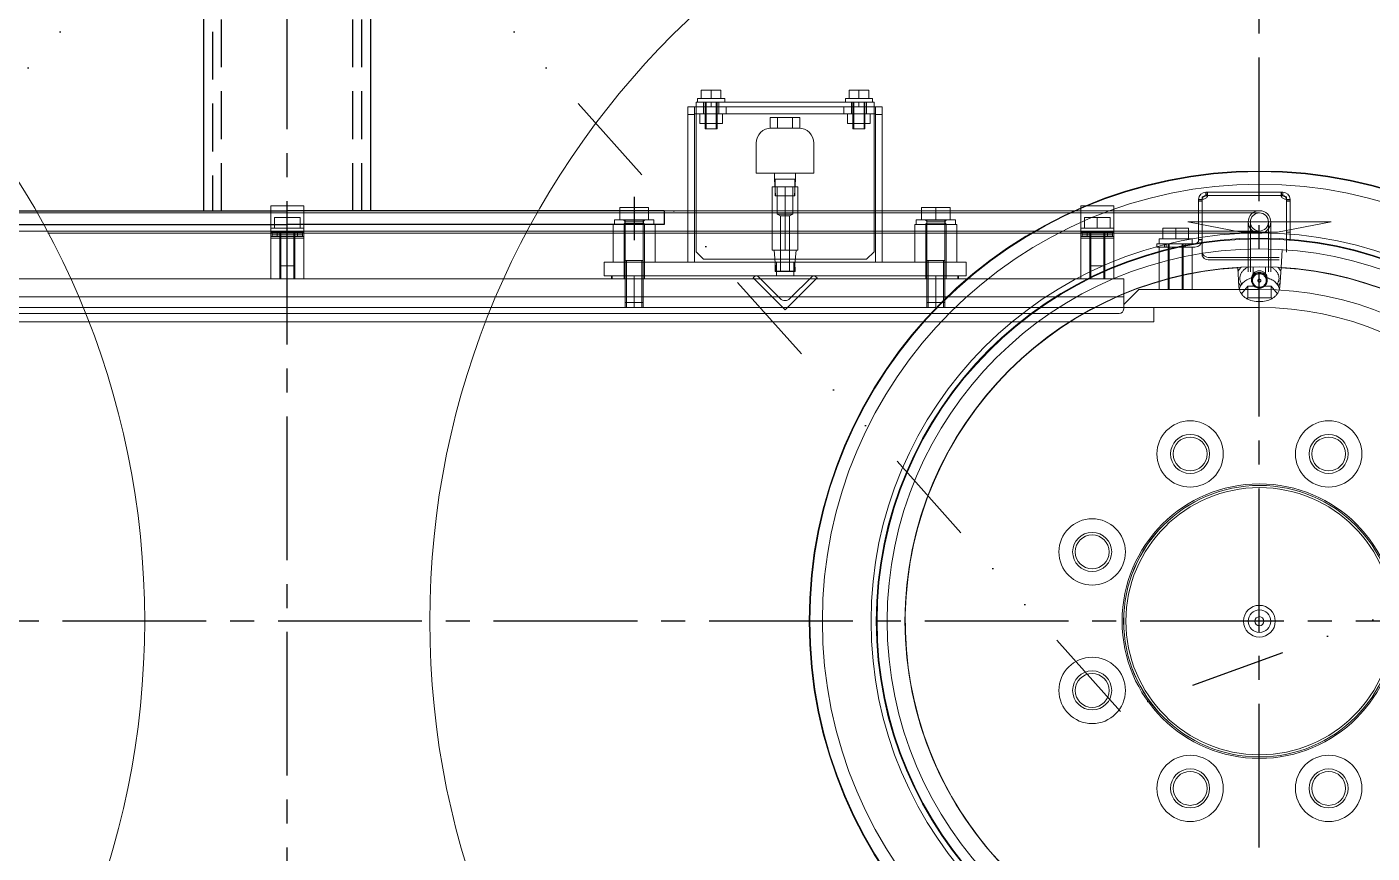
# Model space of a CAD drawing. Header units: millimetres. Extents: x -7970 to 6845, y -11075 to 1978.
# Drawn here: x 2297 to 3189, y -10507 to -9959 of the extents above; entities that cross this region are included whole.
import ezdxf

# ---------------------------------------------------------------- set-up
doc = ezdxf.new("R2010")
doc.units = ezdxf.units.MM
doc.header["$LTSCALE"] = 5
for name, pattern in [('CENTER2', [28.575, 19.05, -3.175, 3.175, -3.175]), ('DASHED2', [9.525, 6.35, -3.175]), ('DIVIDE', [31.75, 12.7, -6.35, 0, -6.35, 0, -6.35])]:
    doc.linetypes.add(name, pattern=pattern)
doc.layers.add('Layer0016', color=7, linetype='Continuous')
doc.layers.add('Layer0021', color=7, linetype='Continuous')

# ---------------------------------------------------------------- blocks, each defined once
blk = doc.blocks.new('DC_GROUP_ＤＸＦ２５_211')
at = {"layer": 'Layer0016', "color": 7, "linetype": 'DIVIDE', "lineweight": 25}
blk.add_line((1917.12, -10412.98), (2416.37, -9853.28), dxfattribs=at)
at = {"layer": 'Layer0016', "color": 4, "linetype": 'Continuous', "lineweight": 25}
for radius, start in [(830, 48.26751), (750, 48.26754)]:
    blk.add_arc((1917.12, -10412.98), radius, start, 160.00003, dxfattribs=at)
blk = doc.blocks.new('DC_GROUP_ＤＸＦ２５_212')
at = {"layer": 'Layer0016', "color": 7, "linetype": 'DIVIDE', "lineweight": 25}
for p, q in [((3022.05, -10412.93), (2522.81, -9853.23)), ((3726.83, -10156.41), (3022.05, -10412.93))]:
    blk.add_line(p, q, dxfattribs=at)
at = {"layer": 'Layer0016', "color": 4, "linetype": 'Continuous', "lineweight": 25}
for radius, end in [(830, 131.73252), (750, 131.73249)]:
    blk.add_arc((3022.05, -10412.93), radius, 20, end, dxfattribs=at)

msp = doc.modelspace()

# ---------------------------------------------------------------- linework, layer by layer
at = {"layer": 'Layer0016', "color": 7, "linetype": 'CENTER2', "lineweight": 25}
for p, q in [((2469.558, -10741.114), (2469.558, -8973.851)), ((3114.033, -11074.526), (3114.033, -9492.473)), ((2699.508, -10071.586), (2699.508, -10100.3)), ((6845.062, -10352.97), (-3333.705, -10352.97))]:
    msp.add_line(p, q, dxfattribs=at)
at = {"layer": 'Layer0016', "color": 3, "linetype": 'Continuous', "lineweight": 25}
for p, q in [((2414.058, -9667.362), (2414.058, -10080.97)), ((2525.058, -10080.97), (2525.058, -9667.362)), ((2219.608, -10080.97), (2469.558, -10080.97)), ((2719.508, -10080.97), (2469.558, -10080.97)), ((2719.508, -10080.97), (2719.508, -10089.97)), ((2219.608, -10089.97), (2469.558, -10089.97)), ((2719.508, -10089.97), (2469.558, -10089.97))]:
    msp.add_line(p, q, dxfattribs=at)
at = {"layer": 'Layer0016', "color": 3, "linetype": 'DASHED2', "lineweight": 25}
for p, q in [((2420.058, -9676.362), (2420.058, -10080.97)), ((2426.058, -10080.97), (2426.058, -9676.362)), ((2513.058, -10080.97), (2513.058, -9676.362)), ((2519.058, -10080.97), (2519.058, -9676.362))]:
    msp.add_line(p, q, dxfattribs=at)
at = {"layer": 'Layer0021', "color": 7, "linetype": 'Continuous', "lineweight": 18}
for p, q in [((2744.108, -10000.97), (2757.108, -10000.97)), ((2744.108, -10006.47), (2744.108, -10000.97)), ((2750.608, -10006.47), (2750.608, -10000.97)), ((2757.108, -10006.47), (2757.108, -10000.97)), ((2842.108, -10000.97), (2855.108, -10000.97)), ((2842.108, -10006.47), (2842.108, -10000.97)), ((2848.608, -10006.47), (2848.608, -10000.97)), ((2855.108, -10006.47), (2855.108, -10000.97)), ((2735.108, -10011.97), (2864.108, -10011.97)), ((2735.108, -10114.97), (2735.108, -10011.97)), ((2739.608, -10114.97), (2739.608, -10011.97)), ((2858.608, -10008.77), (2740.608, -10008.77)), ((2740.608, -10107.97), (2740.608, -10008.77)), ((2741.608, -10006.47), (2759.608, -10006.47)), ((2741.608, -10008.77), (2741.608, -10006.47)), ((2745.608, -10016.47), (2745.608, -10008.77)), ((2746.608, -10008.77), (2746.608, -10026.47)), ((2747.233, -10026.47), (2747.233, -10008.77)), ((2750.608, -10011.97), (2750.608, -10008.77)), ((2753.983, -10026.47), (2753.983, -10008.77)), ((2754.608, -10008.77), (2754.608, -10026.47)), ((2755.608, -10016.47), (2755.608, -10008.77)), ((2759.608, -10008.77), (2759.608, -10006.47)), ((2760.608, -10011.97), (2760.608, -10016.47)), ((2838.608, -10011.97), (2838.608, -10016.47)), ((2839.608, -10006.47), (2857.608, -10006.47)), ((2839.608, -10008.77), (2839.608, -10006.47)), ((2843.608, -10016.47), (2843.608, -10008.77)), ((2844.608, -10008.77), (2844.608, -10026.47)), ((2845.233, -10026.47), (2845.233, -10008.77)), ((2848.608, -10011.97), (2848.608, -10008.77)), ((2851.983, -10026.47), (2851.983, -10008.77)), ((2852.608, -10008.77), (2852.608, -10026.47)), ((2853.608, -10016.47), (2853.608, -10008.77)), ((2857.608, -10008.77), (2857.608, -10006.47)), ((2858.608, -10107.97), (2858.608, -10008.77)), ((2859.608, -10114.97), (2859.608, -10011.97)), ((2864.108, -10114.97), (2864.108, -10011.97)), ((2739.608, -10016.97), (2735.108, -10016.97)), ((2739.608, -10016.47), (2859.608, -10016.47)), ((2743.103, -10022.97), (2743.103, -10016.47)), ((2743.103, -10022.97), (2758.114, -10022.97)), ((2746.855, -10022.97), (2746.855, -10016.47)), ((2754.361, -10022.97), (2754.361, -10016.47)), ((2758.114, -10022.97), (2758.114, -10016.47)), ((2809.423, -10018.99), (2789.793, -10018.99)), ((2789.793, -10018.99), (2789.793, -10025.99)), ((2794.701, -10018.99), (2794.701, -10025.99)), ((2804.516, -10018.99), (2804.516, -10025.99)), ((2809.423, -10018.99), (2809.423, -10025.99)), ((2841.103, -10022.97), (2841.103, -10016.47)), ((2841.103, -10022.97), (2856.114, -10022.97)), ((2844.855, -10022.97), (2844.855, -10016.47)), ((2852.361, -10022.97), (2852.361, -10016.47)), ((2856.114, -10022.97), (2856.114, -10016.47)), ((2859.608, -10016.97), (2864.108, -10016.97)), ((2754.608, -10026.47), (2746.608, -10026.47)), ((2809.423, -10025.99), (2789.793, -10025.99)), ((2852.608, -10026.47), (2844.608, -10026.47)), ((2780.508, -10055.99), (2780.508, -10035.99)), ((2818.708, -10055.99), (2818.708, -10035.99)), ((2818.708, -10055.99), (2780.508, -10055.99)), ((2792.608, -10059.99), (2792.608, -10055.99)), ((2806.608, -10059.99), (2806.608, -10055.99)), ((2791.108, -10064.98), (2808.108, -10064.98)), ((2791.108, -10106.98), (2791.108, -10064.98)), ((2806.608, -10059.99), (2792.608, -10059.99)), ((2793.288, -10070.99), (2792.608, -10059.99)), ((2793.03, -10059.99), (2793.03, -10070.99)), ((2794.477, -10082.98), (2794.477, -10064.98)), ((2799.608, -10106.98), (2799.608, -10064.98)), ((2804.739, -10082.98), (2804.739, -10064.98)), ((2805.928, -10070.99), (2806.608, -10059.99)), ((2806.187, -10059.99), (2806.187, -10070.99)), ((2808.108, -10106.98), (2808.108, -10064.98)), ((3129.608, -10068.47), (3078.608, -10068.47)), ((3078.608, -10068.47), (3078.608, -10070.77)), ((3079.476, -10068.47), (3079.476, -10071.502)), ((3128.74, -10068.47), (3128.74, -10071.502)), ((3129.608, -10068.47), (3129.608, -10070.77)), ((2806.187, -10070.99), (2793.03, -10070.99)), ((3073.808, -10073.27), (3076.108, -10073.27)), ((3073.808, -10100.17), (3073.808, -10073.27)), ((3073.808, -10073.588), (3076.108, -10073.588)), ((3076.108, -10074.403), (3073.808, -10074.403)), ((3076.233, -10071.669), (3076.108, -10073.27)), ((3076.108, -10108.308), (3076.108, -10073.27)), ((3076.233, -10073.296), (3076.108, -10074.896)), ((3076.233, -10071.669), (3076.233, -10073.296)), ((3129.608, -10070.77), (3078.608, -10070.77)), ((3079.742, -10070.96), (3079.742, -10068.835)), ((3128.474, -10068.835), (3128.474, -10070.96)), ((3131.984, -10071.669), (3132.108, -10073.27)), ((3131.984, -10071.669), (3131.984, -10073.296)), ((3131.984, -10073.296), (3132.108, -10074.896)), ((3134.408, -10073.27), (3132.108, -10073.27)), ((3132.108, -10108.308), (3132.108, -10073.27)), ((3134.408, -10073.588), (3132.108, -10073.588)), ((3132.108, -10074.403), (3134.408, -10074.403)), ((3134.408, -10073.27), (3134.408, -10099.97)), ((3114.108, -10082.27), (2278.08, -10082.27)), ((2458.608, -10080.77), (2301.766, -10080.77)), ((2480.608, -10077.57), (2458.608, -10077.57)), ((2458.608, -10095.57), (2458.608, -10077.57)), ((2461.108, -10085.37), (2478.108, -10085.37)), ((2461.108, -10092.37), (2461.108, -10085.37)), ((2469.608, -10092.37), (2469.608, -10085.37)), ((2478.108, -10092.37), (2478.108, -10085.37)), ((2480.608, -10095.57), (2480.608, -10077.57)), ((2637.4, -10080.77), (2480.608, -10080.77)), ((3114.108, -10080.77), (2637.4, -10080.77)), ((2690.108, -10078.77), (2709.108, -10078.77)), ((2690.108, -10086.77), (2690.108, -10078.77)), ((2699.608, -10086.77), (2699.608, -10078.77)), ((2709.108, -10086.77), (2709.108, -10078.77)), ((2804.739, -10082.98), (2794.477, -10082.98)), ((2796.608, -10084.21), (2794.477, -10082.98)), ((2802.608, -10084.21), (2796.608, -10084.21)), ((2796.608, -10120.98), (2796.608, -10084.21)), ((2802.608, -10084.21), (2804.739, -10082.98)), ((2802.608, -10120.98), (2802.608, -10084.21)), ((2890.108, -10078.77), (2909.108, -10078.77)), ((2890.108, -10086.77), (2890.108, -10078.77)), ((2899.608, -10086.77), (2899.608, -10078.77)), ((2909.108, -10086.77), (2909.108, -10078.77)), ((3017.608, -10077.57), (2995.608, -10077.57)), ((2995.608, -10125.97), (2995.608, -10077.57)), ((2998.108, -10085.37), (3015.108, -10085.37)), ((2998.108, -10092.37), (2998.108, -10085.37)), ((3006.608, -10092.37), (3006.608, -10085.37)), ((3015.108, -10092.37), (3015.108, -10085.37)), ((3017.608, -10125.97), (3017.608, -10077.57)), ((3114.108, -10094.27), (2278.08, -10094.27)), ((2458.608, -10092.37), (2480.608, -10092.37)), ((2480.608, -10094.765), (2458.608, -10094.765)), ((2459.608, -10094.765), (2459.608, -10095.57)), ((2479.608, -10094.765), (2479.608, -10095.57)), ((2713.608, -10089.97), (2685.608, -10089.97)), ((2685.608, -10089.97), (2685.608, -10114.97)), ((2686.608, -10086.77), (2712.608, -10086.77)), ((2686.608, -10089.97), (2686.608, -10086.77)), ((2692.608, -10086.77), (2693.508, -10087.67)), ((2692.608, -10089.97), (2693.508, -10089.07)), ((2692.858, -10125.97), (2692.858, -10089.97)), ((2705.708, -10087.67), (2693.508, -10087.67)), ((2693.508, -10087.67), (2693.508, -10089.07)), ((2705.708, -10089.07), (2693.508, -10089.07)), ((2693.608, -10086.77), (2693.608, -10144.97)), ((2705.608, -10086.77), (2705.608, -10144.97)), ((2706.608, -10086.77), (2705.708, -10087.67)), ((2705.708, -10087.67), (2705.708, -10089.07)), ((2706.608, -10089.97), (2705.708, -10089.07)), ((2706.358, -10125.97), (2706.358, -10089.97)), ((2712.608, -10089.97), (2712.608, -10086.77)), ((2713.608, -10089.97), (2713.608, -10114.97)), ((2913.608, -10089.97), (2885.608, -10089.97)), ((2885.608, -10089.97), (2885.608, -10114.97)), ((2886.608, -10086.77), (2912.608, -10086.77)), ((2886.608, -10089.97), (2886.608, -10086.77)), ((2892.608, -10086.77), (2893.508, -10087.67)), ((2892.608, -10089.97), (2893.508, -10089.07)), ((2892.858, -10125.97), (2892.858, -10089.97)), ((2905.708, -10087.67), (2893.508, -10087.67)), ((2893.508, -10087.67), (2893.508, -10089.07)), ((2905.708, -10089.07), (2893.508, -10089.07)), ((2893.608, -10086.77), (2893.608, -10144.97)), ((2905.608, -10086.77), (2905.608, -10144.97)), ((2906.608, -10086.77), (2905.708, -10087.67)), ((2905.708, -10087.67), (2905.708, -10089.07)), ((2906.608, -10089.97), (2905.708, -10089.07)), ((2906.358, -10125.97), (2906.358, -10089.97)), ((2912.608, -10089.97), (2912.608, -10086.77)), ((2913.608, -10089.97), (2913.608, -10114.97)), ((2995.608, -10092.37), (3017.608, -10092.37)), ((3017.608, -10094.765), (2995.608, -10094.765)), ((2996.608, -10094.765), (2996.608, -10096.765)), ((3016.608, -10094.765), (3016.608, -10096.765)), ((3050.108, -10092.47), (3067.108, -10092.47)), ((3050.108, -10099.47), (3050.108, -10092.47)), ((3058.608, -10099.47), (3058.608, -10092.47)), ((3102.083, -10094.97), (3066.583, -10088.27)), ((3161.583, -10088.27), (3066.584, -10088.27)), ((3067.108, -10099.47), (3067.108, -10092.47)), ((3126.083, -10094.97), (3102.083, -10094.97)), ((3106.608, -10121.329), (3106.608, -10088.27)), ((3108.083, -10094.97), (3108.083, -10102.97)), ((3108.108, -10121.329), (3108.108, -10088.27)), ((3120.083, -10094.97), (3120.083, -10102.97)), ((3120.108, -10121.329), (3120.108, -10088.27)), ((3121.608, -10121.329), (3121.608, -10088.27)), ((3126.083, -10094.97), (3161.583, -10088.27)), ((3132.108, -10094.97), (3134.408, -10094.97)), ((2459.608, -10095.77), (2310.888, -10095.77)), ((2458.608, -10095.77), (2458.608, -10095.57)), ((2458.608, -10095.57), (2459.602, -10095.57)), ((2458.608, -10125.97), (2458.608, -10095.77)), ((2458.608, -10097.97), (2459.602, -10097.97)), ((2480.608, -10098.97), (2458.608, -10098.97)), ((2459.602, -10095.57), (2459.608, -10095.57)), ((2459.602, -10097.97), (2459.608, -10097.97)), ((2479.608, -10095.57), (2459.608, -10095.57)), ((2459.608, -10096.765), (2459.608, -10095.57)), ((2459.608, -10095.77), (2479.608, -10095.77)), ((2479.608, -10096.765), (2459.608, -10096.765)), ((2479.608, -10096.775), (2459.608, -10096.775)), ((2459.608, -10097.97), (2459.608, -10096.775)), ((2479.608, -10097.97), (2459.608, -10097.97)), ((2462.858, -10095.57), (2462.858, -10096.765)), ((2462.858, -10096.775), (2462.858, -10097.97)), ((2464.608, -10095.57), (2464.608, -10125.97)), ((2465.358, -10125.97), (2465.358, -10095.57)), ((2473.858, -10125.97), (2473.858, -10095.57)), ((2474.608, -10095.57), (2474.608, -10125.97)), ((2476.358, -10095.57), (2476.358, -10096.765)), ((2476.358, -10096.775), (2476.358, -10097.97)), ((2479.608, -10095.57), (2479.614, -10095.57)), ((2479.608, -10096.765), (2479.608, -10095.57)), ((2628.279, -10095.77), (2479.608, -10095.77)), ((2479.608, -10097.97), (2479.608, -10096.775)), ((2479.608, -10097.97), (2479.614, -10097.97)), ((2479.614, -10095.57), (2480.608, -10095.57)), ((2479.614, -10097.97), (2480.608, -10097.97)), ((2480.608, -10095.77), (2480.608, -10095.57)), ((2480.608, -10125.97), (2480.608, -10095.77)), ((3114.108, -10095.77), (2628.279, -10095.77)), ((2995.608, -10095.57), (3017.608, -10095.57)), ((2995.608, -10097.97), (3017.608, -10097.97)), ((3017.608, -10098.97), (2995.608, -10098.97)), ((3016.608, -10096.765), (2996.608, -10096.765)), ((3016.608, -10096.775), (2996.608, -10096.775)), ((2996.608, -10097.97), (2996.608, -10096.775)), ((2999.858, -10095.57), (2999.858, -10096.765)), ((2999.858, -10096.775), (2999.858, -10097.97)), ((3001.608, -10095.57), (3001.608, -10125.97)), ((3002.358, -10125.97), (3002.358, -10095.57)), ((3010.858, -10125.97), (3010.858, -10095.57)), ((3011.608, -10095.57), (3011.608, -10125.97)), ((3013.358, -10095.57), (3013.358, -10096.765)), ((3013.358, -10096.775), (3013.358, -10097.97)), ((3016.608, -10097.97), (3016.608, -10096.775)), ((3046.108, -10102.67), (3071.308, -10102.67)), ((3046.108, -10102.67), (3046.108, -10104.97)), ((3047.608, -10099.47), (3069.608, -10099.47)), ((3047.608, -10102.67), (3047.608, -10099.47)), ((3051.108, -10102.67), (3051.108, -10104.97)), ((3052.358, -10102.67), (3052.358, -10104.97)), ((3053.608, -10102.67), (3053.608, -10132.97)), ((3054.358, -10132.97), (3054.358, -10102.67)), ((3062.858, -10132.97), (3062.858, -10102.67)), ((3063.608, -10102.67), (3063.608, -10132.97)), ((3064.858, -10102.67), (3064.858, -10104.97)), ((3069.608, -10102.67), (3069.608, -10099.47)), ((3073.808, -10099.97), (3076.108, -10099.97)), ((3073.808, -10100.17), (3076.108, -10100.17)), ((3134.408, -10099.97), (3132.108, -10099.97)), ((2740.608, -10107.97), (2745.608, -10112.97)), ((2853.608, -10112.97), (2745.608, -10112.97)), ((2808.108, -10106.98), (2791.108, -10106.98)), ((2793.544, -10120.98), (2792.319, -10106.98)), ((2805.672, -10120.98), (2806.897, -10106.98)), ((2853.608, -10112.97), (2858.608, -10107.97)), ((3046.108, -10104.97), (3071.308, -10104.97)), ((3047.608, -10132.97), (3047.608, -10104.97)), ((3069.608, -10132.97), (3069.608, -10104.97)), ((3076.108, -10108.308), (3076.108, -10109.934)), ((3127.108, -10111.843), (3081.108, -10111.843)), ((3128.428, -10118.427), (3129.15, -10106.63)), ((2474.608, -10117.37), (2464.608, -10117.37)), ((2679.608, -10114.97), (2735.108, -10114.97)), ((2679.608, -10114.97), (2679.608, -10123.97)), ((2705.608, -10113.77), (2693.608, -10113.77)), ((2694.483, -10144.97), (2694.483, -10113.77)), ((2704.733, -10144.97), (2704.733, -10113.77)), ((2735.108, -10114.97), (2864.108, -10114.97)), ((2793.03, -10114.97), (2793.002, -10121.17)), ((2806.214, -10121.17), (2793.002, -10121.17)), ((2805.672, -10120.98), (2793.544, -10120.98)), ((2793.886, -10114.97), (2793.858, -10121.17)), ((2793.858, -10121.17), (2793.858, -10123.97)), ((2805.331, -10114.97), (2805.358, -10121.17)), ((2805.358, -10121.17), (2805.358, -10123.97)), ((2806.187, -10114.97), (2806.214, -10121.17)), ((2864.108, -10114.97), (2919.608, -10114.97)), ((2905.608, -10113.77), (2893.608, -10113.77)), ((2894.483, -10144.97), (2894.483, -10113.77)), ((2904.733, -10144.97), (2904.733, -10113.77)), ((2919.608, -10114.97), (2919.608, -10123.97)), ((3011.608, -10117.37), (3001.608, -10117.37)), ((3127.108, -10113.47), (3081.108, -10113.47)), ((3099.738, -10118.427), (3100.529, -10131.369)), ((3109.933, -10118.09), (3109.933, -10122.684)), ((3118.233, -10118.09), (3118.233, -10122.684)), ((3128.428, -10118.427), (3127.637, -10131.369)), ((1915.108, -10125.97), (2324.729, -10125.97)), ((2324.729, -10125.97), (2614.437, -10125.97)), ((2614.437, -10125.97), (3024.108, -10125.97)), ((2679.608, -10123.97), (2919.608, -10123.97)), ((2684.608, -10123.97), (2684.608, -10125.97)), ((2685.108, -10123.97), (2685.108, -10125.97)), ((2699.608, -10144.97), (2699.608, -10123.97)), ((2779.102, -10124.555), (2778.395, -10125.263)), ((2799.608, -10146.476), (2778.395, -10125.263)), ((2796.426, -10139.051), (2781.93, -10124.555)), ((2820.821, -10125.263), (2799.608, -10146.476)), ((2817.286, -10124.555), (2802.79, -10139.051)), ((2820.821, -10125.263), (2820.114, -10124.555)), ((2899.608, -10144.97), (2899.608, -10123.97)), ((2914.108, -10123.97), (2914.108, -10125.97)), ((2914.608, -10123.97), (2914.608, -10125.97)), ((3024.108, -10145.97), (3024.108, -10125.97)), ((3102.182, -10135.935), (3106.314, -10130.875)), ((3106.314, -10130.875), (3110.663, -10130.875)), ((3106.314, -10138.653), (3106.314, -10130.875)), ((3108.833, -10126.922), (3108.833, -10125.876)), ((3109.083, -10127.041), (3109.083, -10126.922)), ((3109.583, -10127.075), (3109.583, -10127.061)), ((3117.503, -10130.875), (3121.902, -10130.875)), ((3118.583, -10127.075), (3118.583, -10127.061)), ((3119.083, -10127.041), (3119.083, -10126.922)), ((3119.333, -10126.922), (3119.333, -10125.876)), ((3121.902, -10130.875), (3126.006, -10135.901)), ((3121.902, -10138.653), (3121.902, -10130.875)), ((2329.944, -10137.975), (1915.108, -10137.975)), ((2329.944, -10137.975), (2609.223, -10137.975)), ((3024.108, -10137.975), (2609.223, -10137.975)), ((3024.108, -10142.97), (3034.108, -10132.97)), ((3114.108, -10132.97), (3034.108, -10132.97)), ((3105.884, -10139.179), (3106.314, -10138.653)), ((3106.314, -10138.653), (3121.902, -10138.653)), ((3121.902, -10138.653), (3122.316, -10139.16)), ((2332.982, -10144.97), (1825.108, -10144.97)), ((2332.982, -10144.97), (2606.184, -10144.97)), ((3114.108, -10144.97), (2606.184, -10144.97)), ((2705.608, -10141.77), (2693.608, -10141.77)), ((2905.608, -10141.77), (2893.608, -10141.77)), ((3044.108, -10154.49), (3044.108, -10144.97)), ((1895.108, -10154.49), (3044.108, -10154.49)), ((2334.719, -10148.97), (1918.108, -10148.97)), ((2334.719, -10148.97), (2604.447, -10148.97)), ((3021.108, -10148.97), (2604.447, -10148.97))]:
    msp.add_line(p, q, dxfattribs=at)
for centre, radius in [((1825.083, -10352.97), 550), ((3114.083, -10352.97), 550), ((3114.083, -10352.97), 298.5), ((3114.083, -10352.97), 298.084), ((3114.083, -10352.97), 289.7), ((3114.108, -10088.27), 7.5), ((3114.108, -10088.27), 6), ((3114.083, -10352.97), 257.44), ((3114.083, -10352.97), 254), ((3114.083, -10352.97), 253.5), ((3114.083, -10352.97), 246.8), ((3114.083, -10352.97), 235), ((3068.161, -10242.104), 22), ((3160.005, -10242.104), 22), ((3068.161, -10242.104), 12.95), ((3068.161, -10242.104), 11.25), ((3160.005, -10242.104), 12.95), ((3160.005, -10242.104), 11.25), ((3114.083, -10352.97), 91), ((3114.133, -10352.97), 90), ((3114.133, -10352.97), 88.557), ((3003.218, -10307.048), 22), ((3003.218, -10307.048), 12.95), ((3003.218, -10307.048), 11.25), ((3114.133, -10352.97), 10.5), ((3114.133, -10352.97), 7.5), ((3114.133, -10352.97), 3), ((3003.218, -10398.892), 22), ((3003.218, -10398.892), 12.95), ((3003.218, -10398.892), 11.25), ((3068.161, -10463.835), 22), ((3160.005, -10463.835), 22), ((3068.161, -10463.835), 12.95), ((3160.005, -10463.835), 12.95), ((3068.161, -10463.835), 11.25), ((3160.005, -10463.835), 11.25)]:
    msp.add_circle(centre, radius, dxfattribs=at)
for centre, radius, start, end in [((2790.508, -10035.99), 10, 90, 180), ((2808.708, -10035.99), 10, 0, 90), ((3078.608, -10073.27), 4.8, 90, 180), ((3129.608, -10073.27), 4.8, 0, 90), ((3078.608, -10073.27), 2.5, 90, 180), ((3129.608, -10073.27), 2.5, 0, 90), ((3071.308, -10100.17), 4.8, 270, 0), ((3071.308, -10100.17), 2.5, 270, 0), ((3114.083, -10352.97), 234.8, 93.5, 86.5), ((2780.516, -10125.97), 2, 45, 135), ((2818.7, -10125.97), 2, 45, 135), ((3114.076, -10127.132), 0.993, 184.439961, 186.938718), ((3114.09, -10127.132), 0.993, 353.181893, 355.560031), ((2799.608, -10135.869), 4.5, 225, 315), ((3114.108, -10352.97), 220, 270, 90), ((3021.108, -10145.97), 3, 270, 0), ((3114.083, -10352.97), 212, 89.724163, 90.275837), ((3114.108, -10352.97), 208, 270, 90), ((3114.083, -10352.97), 90, 90, 270)]:
    msp.add_arc(centre, radius, start, end, dxfattribs=at)
for points, knots in [([(3079.742, -10068.835), (3079.742, -10068.781), (3079.735, -10068.686), (3079.688, -10068.559), (3079.594, -10068.481), (3079.516, -10068.47), (3079.476, -10068.47)], [0, 0, 0, 0, 0.3148683, 0.5590216, 0.7684155, 1, 1, 1, 1]), ([(3128.74, -10068.47), (3128.7, -10068.47), (3128.623, -10068.481), (3128.529, -10068.559), (3128.481, -10068.686), (3128.474, -10068.781), (3128.474, -10068.835)], [0, 0, 0, 0, 0.2315845, 0.4409784, 0.6851317, 1, 1, 1, 1]), ([(3076.233, -10071.669), (3076.585, -10071.639), (3077.269, -10071.512), (3078.453, -10071.037), (3079.197, -10070.391), (3079.476, -10069.876)], [0, 0, 0, 0, 0.2771942, 0.5405079, 1, 1, 1, 1]), ([(3079.476, -10071.502), (3079.197, -10072.017), (3078.453, -10072.664), (3077.269, -10073.139), (3076.585, -10073.265), (3076.233, -10073.296)], [0, 0, 0, 0, 0.4594921, 0.7228058, 1, 1, 1, 1]), ([(3079.476, -10069.876), (3079.556, -10069.683), (3079.673, -10069.344), (3079.742, -10068.986), (3079.742, -10068.835)], [0, 0, 0, 0, 0.5791584, 1, 1, 1, 1]), ([(3079.742, -10070.96), (3079.742, -10070.931), (3079.733, -10070.873), (3079.673, -10070.806), (3079.582, -10070.774), (3079.514, -10070.77), (3079.476, -10070.77)], [0, 0, 0, 0, 0.2365459, 0.450796, 0.695338, 1, 1, 1, 1]), ([(3079.742, -10070.96), (3079.742, -10071.043), (3079.665, -10071.241), (3079.551, -10071.408), (3079.476, -10071.502)], [0, 0, 0, 0, 0.4105802, 1, 1, 1, 1]), ([(3128.474, -10068.835), (3128.474, -10068.986), (3128.543, -10069.344), (3128.661, -10069.683), (3128.74, -10069.876)], [0, 0, 0, 0, 0.4208416, 1, 1, 1, 1]), ([(3128.74, -10070.77), (3128.702, -10070.77), (3128.635, -10070.774), (3128.543, -10070.806), (3128.483, -10070.873), (3128.474, -10070.931), (3128.474, -10070.96)], [0, 0, 0, 0, 0.304662, 0.549204, 0.7634541, 1, 1, 1, 1]), ([(3128.74, -10071.502), (3128.666, -10071.408), (3128.552, -10071.241), (3128.474, -10071.043), (3128.474, -10070.96)], [0, 0, 0, 0, 0.5894198, 1, 1, 1, 1]), ([(3128.74, -10069.876), (3129.019, -10070.391), (3129.763, -10071.037), (3130.947, -10071.512), (3131.632, -10071.639), (3131.984, -10071.669)], [0, 0, 0, 0, 0.4594921, 0.7228058, 1, 1, 1, 1]), ([(3131.984, -10073.296), (3131.632, -10073.265), (3130.947, -10073.139), (3129.763, -10072.664), (3129.019, -10072.017), (3128.74, -10071.502)], [0, 0, 0, 0, 0.2771942, 0.5405079, 1, 1, 1, 1]), ([(3076.108, -10108.308), (3076.108, -10108.54), (3076.176, -10109.015), (3076.579, -10109.94), (3077.577, -10110.938), (3079.214, -10111.674), (3080.464, -10111.843), (3081.108, -10111.843)], [0, 0, 0, 0, 0.1035616, 0.2109621, 0.4456949, 0.7125484, 1, 1, 1, 1]), ([(3081.108, -10113.47), (3080.464, -10113.47), (3079.214, -10113.3), (3077.577, -10112.564), (3076.579, -10111.566), (3076.176, -10110.641), (3076.108, -10110.166), (3076.108, -10109.934)], [0, 0, 0, 0, 0.2874516, 0.5543051, 0.7890379, 0.8964384, 1, 1, 1, 1]), ([(3101.927, -10118.321), (3101.504, -10118.738), (3100.737, -10119.616), (3100.135, -10120.616), (3099.892, -10121.126)], [0, 0, 0, 0, 0.5124632, 1, 1, 1, 1]), ([(3106.378, -10118.181), (3105.794, -10118.486), (3104.96, -10119.001), (3103.962, -10119.806), (3103.091, -10120.644), (3102.19, -10121.787), (3101.444, -10123.299), (3101.078, -10124.888), (3101.109, -10126.501), (3101.534, -10128.08), (3102.055, -10129.054), (3102.367, -10129.517)], [0, 0, 0, 0, 0.143979, 0.2130008, 0.2799725, 0.4078682, 0.5289975, 0.6456239, 0.7608249, 0.8779565, 1, 1, 1, 1]), ([(3114.083, -10120.638), (3113.74, -10120.638), (3113.052, -10120.706), (3112.061, -10121.006), (3111.148, -10121.493), (3110.347, -10122.148), (3109.69, -10122.947), (3109.202, -10123.858), (3108.901, -10124.847), (3108.833, -10125.533), (3108.833, -10125.876)], [0, 0, 0, 0, 0.1251536, 0.2502752, 0.3753611, 0.5003907, 0.625361, 0.7502763, 0.8751496, 1, 1, 1, 1]), ([(3114.083, -10121.685), (3113.74, -10121.685), (3113.052, -10121.752), (3112.061, -10122.052), (3111.148, -10122.539), (3110.347, -10123.195), (3109.69, -10123.993), (3109.202, -10124.905), (3108.901, -10125.893), (3108.833, -10126.58), (3108.833, -10126.922)], [0, 0, 0, 0, 0.1251536, 0.2502752, 0.3753611, 0.5003907, 0.625361, 0.7502763, 0.8751496, 1, 1, 1, 1]), ([(3114.083, -10121.934), (3113.756, -10121.934), (3113.101, -10121.998), (3112.158, -10122.284), (3111.288, -10122.748), (3110.525, -10123.372), (3109.899, -10124.133), (3109.434, -10125.001), (3109.148, -10125.942), (3109.083, -10126.596), (3109.083, -10126.922)], [0, 0, 0, 0, 0.1251536, 0.2502752, 0.3753611, 0.5003907, 0.625361, 0.7502763, 0.8751496, 1, 1, 1, 1]), ([(3114.083, -10120.638), (3114.426, -10120.638), (3115.114, -10120.706), (3116.105, -10121.006), (3117.018, -10121.493), (3117.819, -10122.148), (3118.476, -10122.947), (3118.965, -10123.858), (3119.265, -10124.847), (3119.333, -10125.533), (3119.333, -10125.876)], [0, 0, 0, 0, 0.1251536, 0.2502752, 0.3753611, 0.5003907, 0.625361, 0.7502763, 0.8751496, 1, 1, 1, 1]), ([(3114.083, -10121.685), (3114.426, -10121.685), (3115.114, -10121.752), (3116.105, -10122.052), (3117.018, -10122.539), (3117.819, -10123.195), (3118.476, -10123.993), (3118.965, -10124.905), (3119.265, -10125.893), (3119.333, -10126.58), (3119.333, -10126.922)], [0, 0, 0, 0, 0.1251536, 0.2502752, 0.3753611, 0.5003907, 0.625361, 0.7502763, 0.8751496, 1, 1, 1, 1]), ([(3114.083, -10121.934), (3114.41, -10121.934), (3115.065, -10121.998), (3116.009, -10122.284), (3116.879, -10122.748), (3117.641, -10123.372), (3118.267, -10124.133), (3118.732, -10125.001), (3119.019, -10125.942), (3119.083, -10126.596), (3119.083, -10126.922)], [0, 0, 0, 0, 0.1251536, 0.2502752, 0.3753611, 0.5003907, 0.625361, 0.7502763, 0.8751496, 1, 1, 1, 1]), ([(3121.842, -10118.182), (3122.425, -10118.488), (3123.258, -10119.003), (3124.256, -10119.808), (3125.127, -10120.645), (3126.027, -10121.788), (3126.773, -10123.301), (3127.138, -10124.889), (3127.107, -10126.501), (3126.682, -10128.081), (3126.161, -10129.054), (3125.849, -10129.517)], [0, 0, 0, 0, 0.1439717, 0.21299, 0.2799586, 0.4078503, 0.5289787, 0.6456074, 0.7608133, 0.8779508, 1, 1, 1, 1]), ([(3126.29, -10118.322), (3126.703, -10118.728), (3127.451, -10119.582), (3128.044, -10120.552), (3128.286, -10121.047)], [0, 0, 0, 0, 0.5121667, 1, 1, 1, 1]), ([(3100.324, -10128.693), (3100.419, -10128.851), (3100.83, -10129.485), (3101.315, -10130.07), (3101.711, -10130.482)], [0, 0, 0, 0, 0.2441189, 1, 1, 1, 1]), ([(3100.787, -10133.027), (3100.852, -10132.607), (3101.064, -10131.767), (3101.61, -10130.562), (3102.375, -10129.422), (3103.697, -10127.983), (3105.836, -10126.463), (3107.812, -10125.653), (3108.867, -10125.336)], [0, 0, 0, 0, 0.1085753, 0.2203214, 0.336579, 0.4582242, 0.7184082, 1, 1, 1, 1]), ([(3108.833, -10126.922), (3108.833, -10127.264), (3108.901, -10127.951), (3109.202, -10128.939), (3109.69, -10129.851), (3110.347, -10130.649), (3111.148, -10131.305), (3112.061, -10131.792), (3113.052, -10132.092), (3113.74, -10132.159), (3114.083, -10132.159)], [0, 0, 0, 0, 0.1248504, 0.2497237, 0.374639, 0.4996093, 0.6246389, 0.7497248, 0.8748464, 1, 1, 1, 1]), ([(3114.083, -10132.029), (3113.756, -10132.029), (3113.101, -10131.965), (3112.158, -10131.679), (3111.288, -10131.215), (3110.525, -10130.591), (3109.899, -10129.83), (3109.434, -10128.962), (3109.148, -10128.02), (3109.083, -10127.367), (3109.083, -10127.041)], [0, 0, 0, 0, 0.1251363, 0.2502431, 0.3753191, 0.5003453, 0.6253189, 0.7502452, 0.875128, 1, 1, 1, 1]), ([(3114.083, -10122.572), (3113.789, -10122.572), (3113.199, -10122.63), (3112.35, -10122.887), (3111.567, -10123.305), (3110.881, -10123.867), (3110.318, -10124.551), (3109.899, -10125.332), (3109.641, -10126.18), (3109.583, -10126.768), (3109.583, -10127.061)], [0, 0, 0, 0, 0.1251537, 0.2502749, 0.3753612, 0.5003907, 0.625361, 0.7502763, 0.8751496, 1, 1, 1, 1]), ([(3114.083, -10131.571), (3113.789, -10131.571), (3113.2, -10131.513), (3112.35, -10131.256), (3111.567, -10130.838), (3110.881, -10130.275), (3110.318, -10129.59), (3109.899, -10128.807), (3109.641, -10127.959), (3109.583, -10127.369), (3109.583, -10127.075)], [0, 0, 0, 0, 0.1250258, 0.2500389, 0.3750522, 0.5000563, 0.6250518, 0.7500407, 0.8750173, 1, 1, 1, 1]), ([(3113.083, -10127.25), (3113.083, -10127.12), (3113.135, -10126.858), (3113.358, -10126.527), (3113.69, -10126.305), (3113.953, -10126.253), (3114.083, -10126.253)], [0, 0, 0, 0, 0.2495338, 0.4993315, 0.7495209, 1, 1, 1, 1]), ([(3114.083, -10128.129), (3113.963, -10128.129), (3113.72, -10128.085), (3113.406, -10127.894), (3113.178, -10127.605), (3113.105, -10127.37), (3113.09, -10127.251)], [0, 0, 0, 0, 0.2502756, 0.5003764, 0.750277, 1, 1, 1, 1]), ([(3114.083, -10122.572), (3114.377, -10122.572), (3114.967, -10122.63), (3115.816, -10122.887), (3116.599, -10123.305), (3117.285, -10123.867), (3117.849, -10124.551), (3118.267, -10125.332), (3118.525, -10126.18), (3118.583, -10126.768), (3118.583, -10127.061)], [0, 0, 0, 0, 0.1251537, 0.2502749, 0.3753612, 0.5003907, 0.625361, 0.7502763, 0.8751496, 1, 1, 1, 1]), ([(3114.083, -10126.253), (3114.213, -10126.253), (3114.476, -10126.305), (3114.808, -10126.527), (3115.031, -10126.858), (3115.083, -10127.12), (3115.083, -10127.25)], [0, 0, 0, 0, 0.2504791, 0.5006685, 0.7504662, 1, 1, 1, 1]), ([(3119.333, -10126.922), (3119.333, -10127.264), (3119.265, -10127.951), (3118.965, -10128.939), (3118.476, -10129.851), (3117.819, -10130.649), (3117.018, -10131.305), (3116.105, -10131.792), (3115.114, -10132.092), (3114.426, -10132.159), (3114.083, -10132.159)], [0, 0, 0, 0, 0.1248504, 0.2497237, 0.374639, 0.4996093, 0.6246389, 0.7497248, 0.8748464, 1, 1, 1, 1]), ([(3119.083, -10127.041), (3119.083, -10127.367), (3119.019, -10128.02), (3118.732, -10128.962), (3118.267, -10129.83), (3117.641, -10130.591), (3116.879, -10131.215), (3116.009, -10131.679), (3115.065, -10131.965), (3114.41, -10132.029), (3114.083, -10132.029)], [0, 0, 0, 0, 0.124872, 0.2497548, 0.3746811, 0.4996547, 0.6246809, 0.7497569, 0.8748637, 1, 1, 1, 1]), ([(3118.583, -10127.075), (3118.583, -10127.369), (3118.525, -10127.959), (3118.267, -10128.807), (3117.849, -10129.59), (3117.285, -10130.275), (3116.599, -10130.838), (3115.816, -10131.256), (3114.967, -10131.513), (3114.377, -10131.571), (3114.083, -10131.571)], [0, 0, 0, 0, 0.1249826, 0.2499592, 0.3749482, 0.4999437, 0.6249478, 0.7499612, 0.8749743, 1, 1, 1, 1]), ([(3115.076, -10127.249), (3115.062, -10127.369), (3114.989, -10127.604), (3114.762, -10127.894), (3114.446, -10128.085), (3114.203, -10128.129), (3114.083, -10128.129)], [0, 0, 0, 0, 0.2497228, 0.4996231, 0.749724, 1, 1, 1, 1]), ([(3119.299, -10125.321), (3120.345, -10125.632), (3122.308, -10126.426), (3124.439, -10127.917), (3125.767, -10129.331), (3126.542, -10130.452), (3127.104, -10131.638), (3127.332, -10132.468), (3127.405, -10132.882)], [0, 0, 0, 0, 0.2812304, 0.5414477, 0.663211, 0.7796056, 0.8914479, 1, 1, 1, 1]), ([(3127.834, -10128.788), (3127.741, -10128.937), (3127.345, -10129.536), (3126.882, -10130.091), (3126.506, -10130.482)], [0, 0, 0, 0, 0.2443807, 1, 1, 1, 1]), ([(3113.063, -10140.972), (3111.494, -10140.98), (3109.138, -10140.638), (3106.284, -10139.479), (3104.398, -10138.305), (3102.818, -10136.855), (3101.604, -10135.176), (3100.804, -10133.327), (3100.569, -10132.019), (3100.529, -10131.369)], [0, 0, 0, 0, 0.2715175, 0.4035481, 0.531231, 0.6540981, 0.7724115, 0.8871749, 1, 1, 1, 1]), ([(3127.637, -10131.369), (3127.597, -10132.019), (3127.362, -10133.327), (3126.562, -10135.176), (3125.348, -10136.855), (3123.769, -10138.305), (3121.882, -10139.479), (3119.029, -10140.638), (3116.672, -10140.98), (3115.104, -10140.972)], [0, 0, 0, 0, 0.1128251, 0.2275885, 0.3459019, 0.468769, 0.5964519, 0.7284825, 1, 1, 1, 1])]:
    msp.add_open_spline(points, degree=3, knots=knots, dxfattribs=at)

# ---------------------------------------------------------------- block references
at = {"layer": 'Layer0016', "linetype": 'Continuous'}
for name in ['DC_GROUP_ＤＸＦ２５_211', 'DC_GROUP_ＤＸＦ２５_212']:
    msp.add_blockref(name, (0, 0), dxfattribs=at)

doc.saveas('drawing.dxf')
